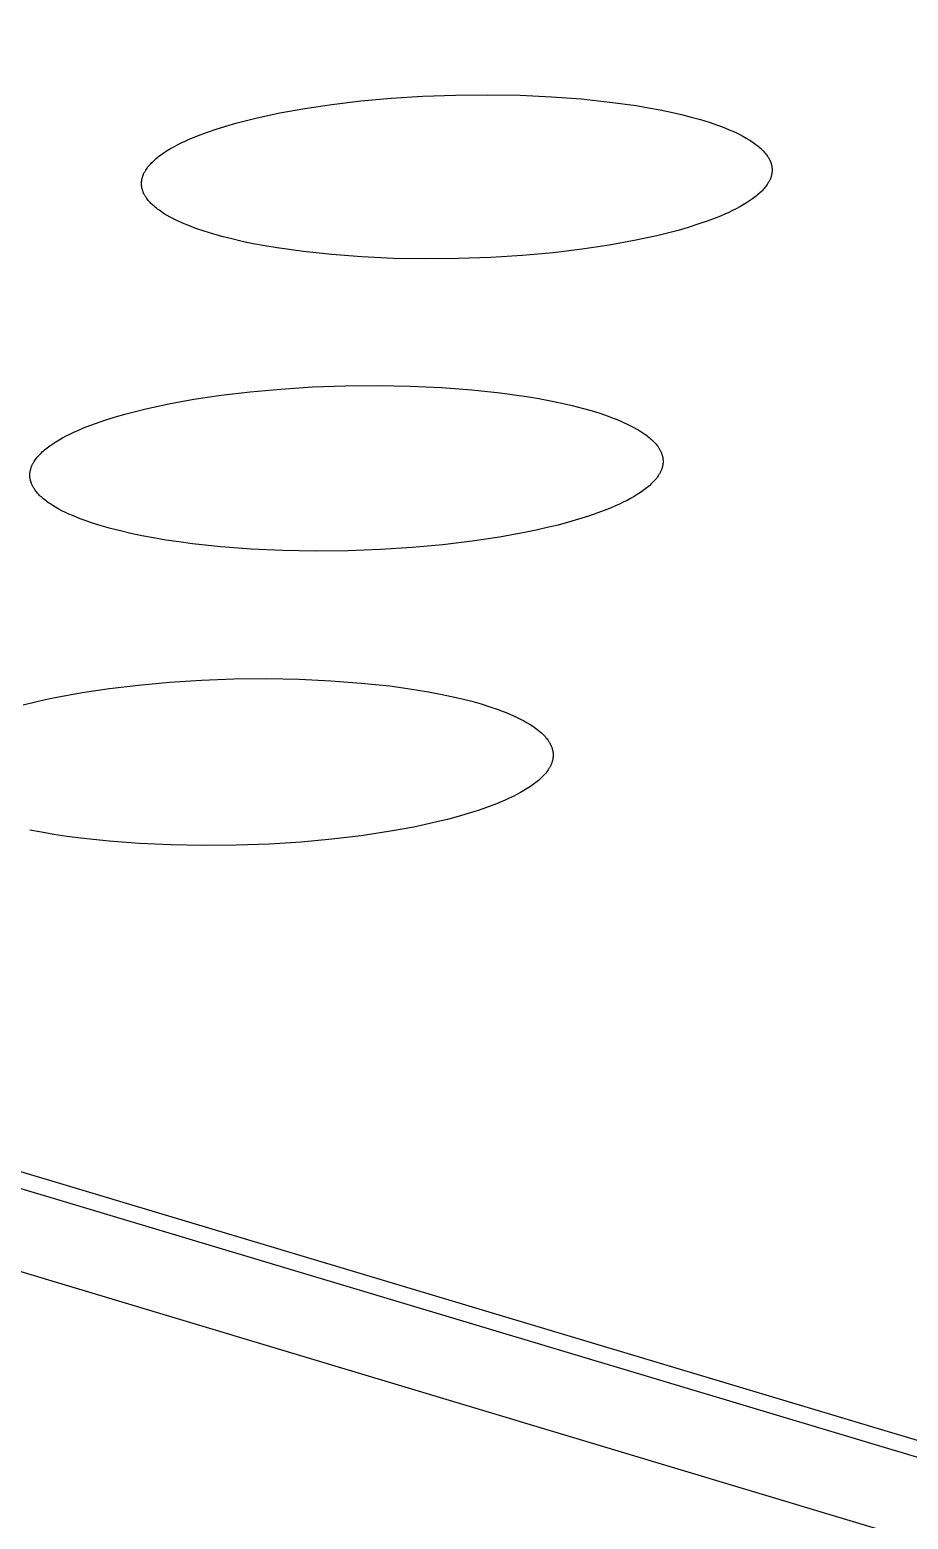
# Model space of a CAD drawing. Header units: millimetres. Extents: x -987 to 2591, y -102 to 2398.
# Drawn here: x -153.36 to -145.34, y 748.66 to 762.26 of the extents above; entities that cross this region are included whole.
import ezdxf

# ---------------------------------------------------------------- set-up
doc = ezdxf.new("R2010")
doc.units = ezdxf.units.MM
doc.header["$MEASUREMENT"] = 0
doc.layers.add('Utwórz2D linie widoczne', color=7, linetype='Continuous', true_color=0x000000)

msp = doc.modelspace()

# ---------------------------------------------------------------- linework, layer by layer
at = {"layer": 'Utwórz2D linie widoczne'}
for p, q in [((-191.254, 762.258), (-11.206, 708.249)), ((-11.03, 709.166), (-188.25, 762.254)), ((-188.303, 762.12), (-11.561, 709.164)), ((-150.85, 761.54), (-150.603, 761.576)), ((-150.603, 761.576), (-150.338, 761.608)), ((-150.338, 761.608), (-150.06, 761.633)), ((-150.06, 761.633), (-149.771, 761.651)), ((-149.771, 761.651), (-149.475, 761.662)), ((-149.475, 761.662), (-149.178, 761.665)), ((-149.178, 761.665), (-148.884, 761.659)), ((-148.884, 761.659), (-148.597, 761.646)), ((-148.597, 761.646), (-148.323, 761.626)), ((-148.323, 761.626), (-148.064, 761.598)), ((-148.064, 761.598), (-147.824, 761.565)), ((-147.824, 761.565), (-147.712, 761.546)), ((-151.479, 761.405), (-151.384, 761.43)), ((-151.384, 761.43), (-151.286, 761.454)), ((-151.286, 761.454), (-151.079, 761.498)), ((-151.079, 761.498), (-150.85, 761.54)), ((-147.712, 761.546), (-147.605, 761.526)), ((-147.605, 761.526), (-147.504, 761.505)), ((-147.504, 761.505), (-147.409, 761.483)), ((-147.409, 761.483), (-147.32, 761.461)), ((-147.32, 761.461), (-147.236, 761.437)), ((-147.236, 761.437), (-147.157, 761.413)), ((-151.829, 761.29), (-151.747, 761.321)), ((-151.747, 761.321), (-151.661, 761.35)), ((-151.661, 761.35), (-151.571, 761.378)), ((-151.571, 761.378), (-151.479, 761.405)), ((-147.157, 761.413), (-147.081, 761.387)), ((-147.081, 761.387), (-147.044, 761.373)), ((-147.044, 761.373), (-147.009, 761.359)), ((-147.009, 761.359), (-146.974, 761.345)), ((-146.974, 761.345), (-146.941, 761.331)), ((-146.941, 761.331), (-146.908, 761.316)), ((-146.908, 761.316), (-146.877, 761.301)), ((-146.877, 761.301), (-146.848, 761.285)), ((-152.106, 761.154), (-152.076, 761.172)), ((-152.076, 761.172), (-152.045, 761.19)), ((-152.045, 761.19), (-152.012, 761.207)), ((-152.012, 761.207), (-151.978, 761.224)), ((-151.978, 761.224), (-151.943, 761.241)), ((-151.943, 761.241), (-151.906, 761.258)), ((-151.906, 761.258), (-151.868, 761.274)), ((-151.868, 761.274), (-151.829, 761.29)), ((-146.848, 761.285), (-146.819, 761.269)), ((-146.819, 761.269), (-146.792, 761.253)), ((-146.792, 761.253), (-146.766, 761.236)), ((-146.766, 761.236), (-146.754, 761.228)), ((-146.754, 761.228), (-146.742, 761.22)), ((-146.742, 761.22), (-146.731, 761.211)), ((-146.731, 761.211), (-146.72, 761.203)), ((-146.72, 761.203), (-146.709, 761.194)), ((-146.709, 761.194), (-146.699, 761.185)), ((-146.699, 761.185), (-146.689, 761.177)), ((-146.689, 761.177), (-146.679, 761.168)), ((-146.679, 761.168), (-146.67, 761.159)), ((-146.67, 761.159), (-146.661, 761.15)), ((-152.275, 761.014), (-152.267, 761.024)), ((-152.267, 761.024), (-152.258, 761.034)), ((-152.258, 761.034), (-152.249, 761.043)), ((-152.249, 761.043), (-152.239, 761.053)), ((-152.239, 761.053), (-152.229, 761.062)), ((-152.229, 761.062), (-152.219, 761.071)), ((-152.219, 761.071), (-152.208, 761.081)), ((-152.208, 761.081), (-152.197, 761.09)), ((-152.197, 761.09), (-152.185, 761.1)), ((-152.185, 761.1), (-152.173, 761.109)), ((-152.173, 761.109), (-152.16, 761.118)), ((-152.16, 761.118), (-152.134, 761.136)), ((-152.134, 761.136), (-152.106, 761.154)), ((-146.661, 761.15), (-146.653, 761.141)), ((-146.653, 761.141), (-146.645, 761.132)), ((-146.645, 761.132), (-146.638, 761.123)), ((-146.638, 761.123), (-146.631, 761.114)), ((-146.631, 761.114), (-146.624, 761.104)), ((-146.624, 761.104), (-146.621, 761.1)), ((-146.621, 761.1), (-146.618, 761.095)), ((-146.618, 761.095), (-146.616, 761.091)), ((-146.616, 761.091), (-146.613, 761.086)), ((-146.613, 761.086), (-146.61, 761.081)), ((-146.61, 761.081), (-146.608, 761.077)), ((-146.608, 761.077), (-146.605, 761.072)), ((-146.605, 761.072), (-146.603, 761.067)), ((-146.603, 761.067), (-146.601, 761.063)), ((-146.601, 761.063), (-146.599, 761.058)), ((-146.599, 761.058), (-146.597, 761.053)), ((-146.597, 761.053), (-146.595, 761.048)), ((-146.595, 761.048), (-146.593, 761.044)), ((-146.593, 761.044), (-146.592, 761.039)), ((-146.592, 761.039), (-146.59, 761.034)), ((-146.59, 761.034), (-146.589, 761.029)), ((-146.589, 761.029), (-146.588, 761.025)), ((-146.588, 761.025), (-146.586, 761.02)), ((-146.586, 761.02), (-146.585, 761.015)), ((-152.34, 760.884), (-152.339, 760.889)), ((-152.34, 760.879), (-152.34, 760.884)), ((-152.339, 760.889), (-152.338, 760.894)), ((-152.338, 760.894), (-152.337, 760.898)), ((-152.337, 760.898), (-152.336, 760.903)), ((-152.336, 760.903), (-152.334, 760.908)), ((-152.334, 760.908), (-152.333, 760.913)), ((-152.333, 760.913), (-152.331, 760.918)), ((-152.331, 760.918), (-152.33, 760.923)), ((-152.33, 760.923), (-152.328, 760.928)), ((-152.328, 760.928), (-152.326, 760.932)), ((-152.326, 760.932), (-152.324, 760.937)), ((-152.324, 760.937), (-152.322, 760.942)), ((-152.322, 760.942), (-152.319, 760.947)), ((-152.319, 760.947), (-152.317, 760.952)), ((-152.317, 760.952), (-152.314, 760.957)), ((-152.314, 760.957), (-152.312, 760.961)), ((-152.312, 760.961), (-152.309, 760.966)), ((-152.309, 760.966), (-152.306, 760.971)), ((-152.306, 760.971), (-152.303, 760.976)), ((-152.303, 760.976), (-152.297, 760.986)), ((-152.297, 760.986), (-152.29, 760.995)), ((-152.29, 760.995), (-152.283, 761.005)), ((-152.283, 761.005), (-152.275, 761.014)), ((-146.604, 760.885), (-146.606, 760.88)), ((-146.601, 760.889), (-146.604, 760.885)), ((-146.599, 760.894), (-146.601, 760.889)), ((-146.597, 760.899), (-146.599, 760.894)), ((-146.595, 760.904), (-146.597, 760.899)), ((-146.594, 760.909), (-146.595, 760.904)), ((-146.592, 760.914), (-146.594, 760.909)), ((-146.59, 760.919), (-146.592, 760.914)), ((-146.589, 760.923), (-146.59, 760.919)), ((-146.588, 760.928), (-146.589, 760.923)), ((-146.587, 760.933), (-146.588, 760.928)), ((-146.586, 760.938), (-146.587, 760.933)), ((-146.585, 760.943), (-146.586, 760.938)), ((-146.585, 761.015), (-146.585, 761.01)), ((-146.585, 761.01), (-146.584, 761.006)), ((-146.584, 760.948), (-146.585, 760.943)), ((-146.584, 761.006), (-146.583, 761.001)), ((-146.583, 760.952), (-146.584, 760.948)), ((-146.583, 761.001), (-146.583, 760.996)), ((-146.583, 760.996), (-146.582, 760.991)), ((-146.582, 760.962), (-146.583, 760.957)), ((-146.583, 760.957), (-146.583, 760.952)), ((-146.582, 760.991), (-146.582, 760.986)), ((-146.582, 760.986), (-146.582, 760.981)), ((-146.582, 760.981), (-146.582, 760.977)), ((-146.582, 760.977), (-146.582, 760.972)), ((-146.582, 760.972), (-146.582, 760.967)), ((-146.582, 760.967), (-146.582, 760.962)), ((-152.342, 760.865), (-152.341, 760.869)), ((-152.342, 760.86), (-152.342, 760.865)), ((-152.342, 760.855), (-152.342, 760.86)), ((-152.342, 760.85), (-152.342, 760.855)), ((-152.342, 760.845), (-152.342, 760.85)), ((-152.342, 760.84), (-152.342, 760.845)), ((-152.341, 760.836), (-152.342, 760.84)), ((-152.341, 760.874), (-152.34, 760.879)), ((-152.341, 760.869), (-152.341, 760.874)), ((-152.341, 760.831), (-152.341, 760.836)), ((-152.34, 760.826), (-152.341, 760.831)), ((-152.34, 760.821), (-152.34, 760.826)), ((-152.339, 760.816), (-152.34, 760.821)), ((-152.338, 760.812), (-152.339, 760.816)), ((-152.337, 760.807), (-152.338, 760.812)), ((-152.335, 760.802), (-152.337, 760.807)), ((-152.334, 760.797), (-152.335, 760.802)), ((-152.333, 760.793), (-152.334, 760.797)), ((-152.331, 760.788), (-152.333, 760.793)), ((-152.329, 760.783), (-152.331, 760.788)), ((-152.328, 760.778), (-152.329, 760.783)), ((-152.326, 760.774), (-152.328, 760.778)), ((-152.324, 760.769), (-152.326, 760.774)), ((-152.322, 760.764), (-152.324, 760.769)), ((-152.319, 760.759), (-152.322, 760.764)), ((-152.317, 760.755), (-152.319, 760.759)), ((-152.315, 760.75), (-152.317, 760.755)), ((-152.312, 760.745), (-152.315, 760.75)), ((-146.714, 760.751), (-146.725, 760.741)), ((-146.703, 760.76), (-146.714, 760.751)), ((-146.693, 760.769), (-146.703, 760.76)), ((-146.683, 760.779), (-146.693, 760.769)), ((-146.673, 760.788), (-146.683, 760.779)), ((-146.664, 760.798), (-146.673, 760.788)), ((-146.655, 760.807), (-146.664, 760.798)), ((-146.647, 760.817), (-146.655, 760.807)), ((-146.64, 760.827), (-146.647, 760.817)), ((-146.632, 760.836), (-146.64, 760.827)), ((-146.626, 760.846), (-146.632, 760.836)), ((-146.623, 760.851), (-146.626, 760.846)), ((-146.62, 760.856), (-146.623, 760.851)), ((-146.617, 760.86), (-146.62, 760.856)), ((-146.614, 760.865), (-146.617, 760.86)), ((-146.611, 760.87), (-146.614, 760.865)), ((-146.608, 760.875), (-146.611, 760.87)), ((-146.606, 760.88), (-146.608, 760.875)), ((-152.309, 760.741), (-152.312, 760.745)), ((-152.306, 760.736), (-152.309, 760.741)), ((-152.303, 760.732), (-152.306, 760.736)), ((-152.3, 760.727), (-152.303, 760.732)), ((-152.297, 760.722), (-152.3, 760.727)), ((-152.294, 760.718), (-152.297, 760.722)), ((-152.287, 760.709), (-152.294, 760.718)), ((-152.28, 760.699), (-152.287, 760.709)), ((-152.272, 760.69), (-152.28, 760.699)), ((-152.264, 760.681), (-152.272, 760.69)), ((-152.255, 760.672), (-152.264, 760.681)), ((-152.246, 760.664), (-152.255, 760.672)), ((-152.237, 760.655), (-152.246, 760.664)), ((-152.227, 760.646), (-152.237, 760.655)), ((-152.217, 760.637), (-152.227, 760.646)), ((-152.206, 760.629), (-152.217, 760.637)), ((-152.195, 760.62), (-152.206, 760.629)), ((-152.183, 760.612), (-152.195, 760.62)), ((-152.172, 760.603), (-152.183, 760.612)), ((-146.909, 760.624), (-146.943, 760.607)), ((-146.876, 760.642), (-146.909, 760.624)), ((-146.845, 760.659), (-146.876, 760.642)), ((-146.816, 760.677), (-146.845, 760.659)), ((-146.788, 760.695), (-146.816, 760.677)), ((-146.761, 760.713), (-146.788, 760.695)), ((-146.749, 760.723), (-146.761, 760.713)), ((-146.737, 760.732), (-146.749, 760.723)), ((-146.725, 760.741), (-146.737, 760.732)), ((-152.159, 760.595), (-152.172, 760.603)), ((-152.134, 760.578), (-152.159, 760.595)), ((-152.107, 760.562), (-152.134, 760.578)), ((-152.079, 760.546), (-152.107, 760.562)), ((-152.049, 760.531), (-152.079, 760.546)), ((-152.018, 760.515), (-152.049, 760.531)), ((-151.986, 760.5), (-152.018, 760.515)), ((-151.952, 760.486), (-151.986, 760.5)), ((-151.918, 760.472), (-151.952, 760.486)), ((-147.259, 760.481), (-147.349, 760.453)), ((-147.174, 760.511), (-147.259, 760.481)), ((-147.092, 760.541), (-147.174, 760.511)), ((-147.053, 760.557), (-147.092, 760.541)), ((-147.015, 760.574), (-147.053, 760.557)), ((-146.978, 760.59), (-147.015, 760.574)), ((-146.943, 760.607), (-146.978, 760.59)), ((-151.882, 760.458), (-151.918, 760.472)), ((-151.846, 760.444), (-151.882, 760.458)), ((-151.77, 760.418), (-151.846, 760.444)), ((-151.691, 760.393), (-151.77, 760.418)), ((-151.607, 760.37), (-151.691, 760.393)), ((-151.518, 760.347), (-151.607, 760.37)), ((-151.422, 760.325), (-151.518, 760.347)), ((-147.634, 760.377), (-147.842, 760.332)), ((-147.537, 760.401), (-147.634, 760.377)), ((-147.441, 760.426), (-147.537, 760.401)), ((-147.349, 760.453), (-147.441, 760.426)), ((-151.321, 760.304), (-151.422, 760.325)), ((-151.215, 760.284), (-151.321, 760.304)), ((-151.102, 760.265), (-151.215, 760.284)), ((-150.862, 760.232), (-151.102, 760.265)), ((-150.603, 760.204), (-150.862, 760.232)), ((-150.328, 760.183), (-150.603, 760.204)), ((-148.583, 760.222), (-148.862, 760.197)), ((-148.318, 760.254), (-148.583, 760.222)), ((-148.07, 760.291), (-148.318, 760.254)), ((-147.842, 760.332), (-148.07, 760.291)), ((-150.041, 760.17), (-150.328, 760.183)), ((-149.746, 760.165), (-150.041, 760.17)), ((-149.448, 760.168), (-149.746, 760.165)), ((-149.152, 760.179), (-149.448, 760.168)), ((-148.862, 760.197), (-149.152, 760.179)), ((-151.069, 758.977), (-150.779, 758.996)), ((-150.779, 758.996), (-150.482, 759.006)), ((-150.482, 759.006), (-150.184, 759.009)), ((-150.184, 759.009), (-149.888, 759.004)), ((-149.888, 759.004), (-149.601, 758.991)), ((-149.601, 758.991), (-149.325, 758.97)), ((-152.092, 758.842), (-151.863, 758.883)), ((-151.863, 758.883), (-151.614, 758.92)), ((-151.614, 758.92), (-151.349, 758.952)), ((-151.349, 758.952), (-151.069, 758.977)), ((-149.325, 758.97), (-149.065, 758.942)), ((-149.065, 758.942), (-148.824, 758.909)), ((-148.824, 758.909), (-148.712, 758.89)), ((-148.712, 758.89), (-148.605, 758.87)), ((-148.605, 758.87), (-148.503, 758.848)), ((-148.503, 758.848), (-148.408, 758.826)), ((-152.677, 758.692), (-152.587, 758.72)), ((-152.587, 758.72), (-152.494, 758.747)), ((-152.494, 758.747), (-152.398, 758.773)), ((-152.398, 758.773), (-152.301, 758.797)), ((-152.301, 758.797), (-152.092, 758.842)), ((-148.408, 758.826), (-148.318, 758.803)), ((-148.318, 758.803), (-148.234, 758.78)), ((-148.234, 758.78), (-148.154, 758.755)), ((-148.154, 758.755), (-148.078, 758.729)), ((-148.078, 758.729), (-148.042, 758.715)), ((-148.042, 758.715), (-148.006, 758.701)), ((-152.996, 758.565), (-152.96, 758.582)), ((-152.96, 758.582), (-152.923, 758.599)), ((-152.923, 758.599), (-152.885, 758.615)), ((-152.885, 758.615), (-152.846, 758.631)), ((-152.846, 758.631), (-152.763, 758.662)), ((-152.763, 758.662), (-152.677, 758.692)), ((-148.006, 758.701), (-147.971, 758.687)), ((-147.971, 758.687), (-147.938, 758.672)), ((-147.938, 758.672), (-147.905, 758.657)), ((-147.905, 758.657), (-147.874, 758.642)), ((-147.874, 758.642), (-147.844, 758.626)), ((-147.844, 758.626), (-147.816, 758.61)), ((-147.816, 758.61), (-147.789, 758.594)), ((-147.789, 758.594), (-147.763, 758.577)), ((-147.763, 758.577), (-147.751, 758.569)), ((-153.216, 758.43), (-153.204, 758.439)), ((-153.204, 758.439), (-153.191, 758.449)), ((-153.191, 758.449), (-153.179, 758.458)), ((-153.179, 758.458), (-153.152, 758.476)), ((-153.152, 758.476), (-153.124, 758.495)), ((-153.124, 758.495), (-153.094, 758.513)), ((-153.094, 758.513), (-153.063, 758.53)), ((-153.063, 758.53), (-153.03, 758.548)), ((-153.03, 758.548), (-152.996, 758.565)), ((-147.751, 758.569), (-147.739, 758.561)), ((-147.739, 758.561), (-147.727, 758.552)), ((-147.727, 758.552), (-147.716, 758.543)), ((-147.716, 758.543), (-147.705, 758.535)), ((-147.705, 758.535), (-147.695, 758.526)), ((-147.695, 758.526), (-147.685, 758.517)), ((-147.685, 758.517), (-147.675, 758.508)), ((-147.675, 758.508), (-147.666, 758.499)), ((-147.666, 758.499), (-147.657, 758.49)), ((-147.657, 758.49), (-147.649, 758.481)), ((-147.649, 758.481), (-147.641, 758.472)), ((-147.641, 758.472), (-147.634, 758.463)), ((-147.634, 758.463), (-147.627, 758.454)), ((-147.627, 758.454), (-147.62, 758.444)), ((-147.62, 758.444), (-147.617, 758.44)), ((-147.617, 758.44), (-147.614, 758.435)), ((-147.614, 758.435), (-147.612, 758.43)), ((-153.334, 758.295), (-153.331, 758.3)), ((-153.331, 758.3), (-153.328, 758.305)), ((-153.328, 758.305), (-153.326, 758.31)), ((-153.326, 758.31), (-153.323, 758.315)), ((-153.323, 758.315), (-153.316, 758.325)), ((-153.316, 758.325), (-153.309, 758.334)), ((-153.309, 758.334), (-153.302, 758.344)), ((-153.302, 758.344), (-153.294, 758.354)), ((-153.294, 758.354), (-153.286, 758.363)), ((-153.286, 758.363), (-153.277, 758.373)), ((-153.277, 758.373), (-153.268, 758.383)), ((-153.268, 758.383), (-153.258, 758.392)), ((-153.258, 758.392), (-153.248, 758.402)), ((-153.248, 758.402), (-153.238, 758.411)), ((-153.238, 758.411), (-153.227, 758.421)), ((-153.227, 758.421), (-153.216, 758.43)), ((-147.612, 758.43), (-147.609, 758.426)), ((-147.609, 758.426), (-147.606, 758.421)), ((-147.606, 758.421), (-147.604, 758.416)), ((-147.604, 758.416), (-147.601, 758.412)), ((-147.601, 758.412), (-147.599, 758.407)), ((-147.599, 758.407), (-147.597, 758.402)), ((-147.597, 758.402), (-147.595, 758.397)), ((-147.595, 758.397), (-147.593, 758.393)), ((-147.593, 758.393), (-147.591, 758.388)), ((-147.591, 758.388), (-147.589, 758.383)), ((-147.589, 758.383), (-147.588, 758.378)), ((-147.588, 758.378), (-147.586, 758.373)), ((-147.586, 758.373), (-147.585, 758.369)), ((-147.585, 758.369), (-147.584, 758.364)), ((-147.584, 758.364), (-147.582, 758.359)), ((-147.582, 758.359), (-147.581, 758.354)), ((-147.581, 758.354), (-147.581, 758.349)), ((-147.581, 758.349), (-147.58, 758.345)), ((-147.58, 758.345), (-147.579, 758.34)), ((-147.579, 758.34), (-147.579, 758.335)), ((-147.579, 758.335), (-147.578, 758.33)), ((-147.578, 758.301), (-147.579, 758.296)), ((-147.578, 758.33), (-147.578, 758.325)), ((-147.578, 758.325), (-147.578, 758.32)), ((-147.578, 758.32), (-147.578, 758.316)), ((-147.578, 758.316), (-147.578, 758.311)), ((-147.578, 758.311), (-147.578, 758.306)), ((-147.578, 758.306), (-147.578, 758.301)), ((-153.362, 758.198), (-153.361, 758.202)), ((-153.362, 758.193), (-153.362, 758.198)), ((-153.362, 758.188), (-153.362, 758.193)), ((-153.362, 758.183), (-153.362, 758.188)), ((-153.361, 758.178), (-153.362, 758.183)), ((-153.361, 758.212), (-153.36, 758.217)), ((-153.361, 758.207), (-153.361, 758.212)), ((-153.361, 758.202), (-153.361, 758.207)), ((-153.361, 758.173), (-153.361, 758.178)), ((-153.361, 758.168), (-153.361, 758.173)), ((-153.36, 758.164), (-153.361, 758.168)), ((-153.36, 758.217), (-153.359, 758.222)), ((-153.359, 758.159), (-153.36, 758.164)), ((-153.359, 758.222), (-153.358, 758.227)), ((-153.358, 758.227), (-153.357, 758.232)), ((-153.357, 758.232), (-153.356, 758.237)), ((-153.356, 758.237), (-153.355, 758.242)), ((-153.355, 758.242), (-153.354, 758.246)), ((-153.354, 758.246), (-153.352, 758.251)), ((-153.352, 758.251), (-153.351, 758.256)), ((-153.351, 758.256), (-153.349, 758.261)), ((-153.349, 758.261), (-153.347, 758.266)), ((-153.347, 758.266), (-153.345, 758.271)), ((-153.345, 758.271), (-153.343, 758.276)), ((-153.343, 758.276), (-153.341, 758.281)), ((-153.341, 758.281), (-153.339, 758.286)), ((-153.339, 758.286), (-153.336, 758.29)), ((-153.336, 758.29), (-153.334, 758.295)), ((-147.636, 758.164), (-147.644, 758.155)), ((-147.629, 758.174), (-147.636, 758.164)), ((-147.622, 758.184), (-147.629, 758.174)), ((-147.619, 758.189), (-147.622, 758.184)), ((-147.616, 758.193), (-147.619, 758.189)), ((-147.613, 758.198), (-147.616, 758.193)), ((-147.61, 758.203), (-147.613, 758.198)), ((-147.607, 758.208), (-147.61, 758.203)), ((-147.605, 758.213), (-147.607, 758.208)), ((-147.602, 758.218), (-147.605, 758.213)), ((-147.6, 758.223), (-147.602, 758.218)), ((-147.598, 758.228), (-147.6, 758.223)), ((-147.595, 758.232), (-147.598, 758.228)), ((-147.593, 758.237), (-147.595, 758.232)), ((-147.592, 758.242), (-147.593, 758.237)), ((-147.59, 758.247), (-147.592, 758.242)), ((-147.588, 758.252), (-147.59, 758.247)), ((-147.587, 758.257), (-147.588, 758.252)), ((-147.585, 758.262), (-147.587, 758.257)), ((-147.584, 758.267), (-147.585, 758.262)), ((-147.583, 758.272), (-147.584, 758.267)), ((-147.582, 758.276), (-147.583, 758.272)), ((-147.581, 758.281), (-147.582, 758.276)), ((-147.58, 758.286), (-147.581, 758.281)), ((-147.579, 758.291), (-147.58, 758.286)), ((-147.579, 758.296), (-147.579, 758.291)), ((-153.358, 758.154), (-153.359, 758.159)), ((-153.357, 758.149), (-153.358, 758.154)), ((-153.356, 758.144), (-153.357, 758.149)), ((-153.355, 758.139), (-153.356, 758.144)), ((-153.354, 758.135), (-153.355, 758.139)), ((-153.352, 758.13), (-153.354, 758.135)), ((-153.351, 758.125), (-153.352, 758.13)), ((-153.349, 758.12), (-153.351, 758.125)), ((-153.347, 758.116), (-153.349, 758.12)), ((-153.346, 758.111), (-153.347, 758.116)), ((-153.344, 758.106), (-153.346, 758.111)), ((-153.341, 758.101), (-153.344, 758.106)), ((-153.339, 758.097), (-153.341, 758.101)), ((-153.337, 758.092), (-153.339, 758.097)), ((-153.334, 758.087), (-153.337, 758.092)), ((-153.332, 758.082), (-153.334, 758.087)), ((-153.329, 758.078), (-153.332, 758.082)), ((-153.326, 758.073), (-153.329, 758.078)), ((-153.323, 758.068), (-153.326, 758.073)), ((-153.32, 758.064), (-153.323, 758.068)), ((-153.317, 758.059), (-153.32, 758.064)), ((-153.314, 758.054), (-153.317, 758.059)), ((-153.307, 758.045), (-153.314, 758.054)), ((-153.299, 758.036), (-153.307, 758.045)), ((-153.292, 758.027), (-153.299, 758.036)), ((-153.284, 758.018), (-153.292, 758.027)), ((-147.785, 758.032), (-147.813, 758.013)), ((-147.759, 758.05), (-147.785, 758.032)), ((-147.746, 758.059), (-147.759, 758.05)), ((-147.734, 758.069), (-147.746, 758.059)), ((-147.722, 758.078), (-147.734, 758.069)), ((-147.711, 758.088), (-147.722, 758.078)), ((-147.7, 758.097), (-147.711, 758.088)), ((-147.689, 758.107), (-147.7, 758.097)), ((-147.679, 758.116), (-147.689, 758.107)), ((-147.67, 758.126), (-147.679, 758.116)), ((-147.661, 758.135), (-147.67, 758.126)), ((-147.652, 758.145), (-147.661, 758.135)), ((-147.644, 758.155), (-147.652, 758.145)), ((-153.275, 758.009), (-153.284, 758.018)), ((-153.266, 758), (-153.275, 758.009)), ((-153.256, 757.991), (-153.266, 758)), ((-153.246, 757.982), (-153.256, 757.991)), ((-153.236, 757.973), (-153.246, 757.982)), ((-153.225, 757.965), (-153.236, 757.973)), ((-153.214, 757.956), (-153.225, 757.965)), ((-153.203, 757.947), (-153.214, 757.956)), ((-153.191, 757.939), (-153.203, 757.947)), ((-153.179, 757.93), (-153.191, 757.939)), ((-153.153, 757.914), (-153.179, 757.93)), ((-153.126, 757.897), (-153.153, 757.914)), ((-153.098, 757.881), (-153.126, 757.897)), ((-148.051, 757.893), (-148.091, 757.877)), ((-148.013, 757.909), (-148.051, 757.893)), ((-147.976, 757.926), (-148.013, 757.909)), ((-147.941, 757.943), (-147.976, 757.926)), ((-147.907, 757.96), (-147.941, 757.943)), ((-147.874, 757.978), (-147.907, 757.96)), ((-147.843, 757.995), (-147.874, 757.978)), ((-147.813, 758.013), (-147.843, 757.995)), ((-153.068, 757.866), (-153.098, 757.881)), ((-153.037, 757.85), (-153.068, 757.866)), ((-153.005, 757.835), (-153.037, 757.85)), ((-152.971, 757.821), (-153.005, 757.835)), ((-152.936, 757.806), (-152.971, 757.821)), ((-152.901, 757.792), (-152.936, 757.806)), ((-152.864, 757.779), (-152.901, 757.792)), ((-152.788, 757.752), (-152.864, 757.779)), ((-148.442, 757.76), (-148.537, 757.735)), ((-148.349, 757.787), (-148.442, 757.76)), ((-148.259, 757.816), (-148.349, 757.787)), ((-148.173, 757.846), (-148.259, 757.816)), ((-148.091, 757.877), (-148.173, 757.846)), ((-152.709, 757.728), (-152.788, 757.752)), ((-152.625, 757.704), (-152.709, 757.728)), ((-152.535, 757.681), (-152.625, 757.704)), ((-152.439, 757.659), (-152.535, 757.681)), ((-152.338, 757.637), (-152.439, 757.659)), ((-152.231, 757.617), (-152.338, 757.637)), ((-149.073, 757.624), (-149.322, 757.587)), ((-148.844, 757.666), (-149.073, 757.624)), ((-148.737, 757.688), (-148.844, 757.666)), ((-148.635, 757.711), (-148.737, 757.688)), ((-148.537, 757.735), (-148.635, 757.711)), ((-152.118, 757.598), (-152.231, 757.617)), ((-152, 757.581), (-152.118, 757.598)), ((-151.877, 757.564), (-152, 757.581)), ((-151.616, 757.537), (-151.877, 757.564)), ((-151.34, 757.516), (-151.616, 757.537)), ((-151.052, 757.503), (-151.34, 757.516)), ((-150.756, 757.497), (-151.052, 757.503)), ((-150.457, 757.5), (-150.756, 757.497)), ((-150.16, 757.511), (-150.457, 757.5)), ((-149.869, 757.529), (-150.16, 757.511)), ((-149.588, 757.555), (-149.869, 757.529)), ((-149.322, 757.587), (-149.588, 757.555)), ((-152.634, 756.242), (-152.368, 756.274)), ((-152.368, 756.274), (-152.086, 756.3)), ((-152.086, 756.3), (-151.795, 756.318)), ((-151.795, 756.318), (-151.497, 756.329)), ((-151.497, 756.329), (-151.197, 756.332)), ((-151.197, 756.332), (-150.901, 756.327)), ((-150.901, 756.327), (-150.612, 756.313)), ((-150.612, 756.313), (-150.335, 756.292)), ((-150.335, 756.292), (-150.075, 756.265)), ((-150.075, 756.265), (-149.951, 756.248)), ((-153.323, 756.118), (-153.221, 756.141)), ((-153.221, 756.141), (-153.114, 756.163)), ((-153.114, 756.163), (-152.884, 756.205)), ((-152.884, 756.205), (-152.634, 756.242)), ((-149.951, 756.248), (-149.833, 756.231)), ((-149.833, 756.231), (-149.72, 756.212)), ((-149.72, 756.212), (-149.612, 756.191)), ((-149.612, 756.191), (-149.51, 756.17)), ((-149.51, 756.17), (-149.414, 756.148)), ((-149.414, 756.148), (-149.324, 756.125)), ((-149.324, 756.125), (-149.24, 756.101)), ((-153.422, 756.093), (-153.323, 756.118)), ((-149.24, 756.101), (-149.16, 756.076)), ((-149.16, 756.076), (-149.084, 756.049)), ((-149.084, 756.049), (-149.047, 756.036)), ((-149.047, 756.036), (-149.011, 756.022)), ((-149.011, 756.022), (-148.976, 756.007)), ((-148.976, 756.007), (-148.943, 755.992)), ((-148.943, 755.992), (-148.91, 755.977)), ((-148.91, 755.977), (-148.879, 755.962)), ((-148.879, 755.962), (-148.849, 755.946)), ((-148.849, 755.946), (-148.82, 755.93)), ((-148.82, 755.93), (-148.793, 755.913)), ((-148.793, 755.913), (-148.767, 755.897)), ((-148.767, 755.897), (-148.755, 755.888)), ((-148.755, 755.888), (-148.743, 755.88)), ((-148.743, 755.88), (-148.731, 755.871)), ((-148.731, 755.871), (-148.72, 755.862)), ((-148.72, 755.862), (-148.71, 755.853)), ((-148.71, 755.853), (-148.699, 755.845)), ((-148.699, 755.845), (-148.689, 755.836)), ((-148.689, 755.836), (-148.68, 755.827)), ((-148.68, 755.827), (-148.67, 755.818)), ((-148.67, 755.818), (-148.662, 755.809)), ((-148.662, 755.809), (-148.653, 755.8)), ((-148.653, 755.8), (-148.646, 755.79)), ((-148.646, 755.79), (-148.638, 755.781)), ((-148.638, 755.781), (-148.631, 755.772)), ((-148.631, 755.772), (-148.625, 755.762)), ((-148.625, 755.762), (-148.622, 755.758)), ((-148.622, 755.758), (-148.619, 755.753)), ((-148.619, 755.753), (-148.616, 755.748)), ((-148.616, 755.748), (-148.613, 755.744)), ((-148.613, 755.744), (-148.61, 755.739)), ((-148.61, 755.739), (-148.608, 755.734)), ((-148.608, 755.734), (-148.605, 755.729)), ((-148.605, 755.729), (-148.603, 755.725)), ((-148.603, 755.725), (-148.601, 755.72)), ((-148.601, 755.72), (-148.599, 755.715)), ((-148.599, 755.715), (-148.597, 755.71)), ((-148.597, 755.71), (-148.595, 755.705)), ((-148.595, 755.705), (-148.593, 755.701)), ((-148.593, 755.701), (-148.592, 755.696)), ((-148.592, 755.696), (-148.59, 755.691)), ((-148.59, 755.578), (-148.591, 755.574)), ((-148.59, 755.691), (-148.589, 755.686)), ((-148.588, 755.583), (-148.59, 755.578)), ((-148.589, 755.686), (-148.588, 755.681)), ((-148.588, 755.681), (-148.587, 755.676)), ((-148.587, 755.588), (-148.588, 755.583)), ((-148.587, 755.676), (-148.586, 755.672)), ((-148.586, 755.593), (-148.587, 755.588)), ((-148.586, 755.672), (-148.585, 755.667)), ((-148.585, 755.598), (-148.586, 755.593)), ((-148.585, 755.667), (-148.584, 755.662)), ((-148.584, 755.603), (-148.585, 755.598)), ((-148.584, 755.662), (-148.583, 755.657)), ((-148.583, 755.613), (-148.584, 755.608)), ((-148.584, 755.608), (-148.584, 755.603)), ((-148.583, 755.657), (-148.583, 755.652)), ((-148.583, 755.652), (-148.582, 755.647)), ((-148.582, 755.623), (-148.583, 755.618)), ((-148.583, 755.618), (-148.583, 755.613)), ((-148.582, 755.647), (-148.582, 755.642)), ((-148.582, 755.642), (-148.582, 755.637)), ((-148.582, 755.637), (-148.582, 755.633)), ((-148.582, 755.633), (-148.582, 755.628)), ((-148.582, 755.628), (-148.582, 755.623)), ((-148.666, 755.451), (-148.675, 755.441)), ((-148.657, 755.461), (-148.666, 755.451)), ((-148.649, 755.47), (-148.657, 755.461)), ((-148.641, 755.48), (-148.649, 755.47)), ((-148.634, 755.49), (-148.641, 755.48)), ((-148.627, 755.5), (-148.634, 755.49)), ((-148.624, 755.505), (-148.627, 755.5)), ((-148.62, 755.509), (-148.624, 755.505)), ((-148.617, 755.514), (-148.62, 755.509)), ((-148.615, 755.519), (-148.617, 755.514)), ((-148.612, 755.524), (-148.615, 755.519)), ((-148.609, 755.529), (-148.612, 755.524)), ((-148.607, 755.534), (-148.609, 755.529)), ((-148.604, 755.539), (-148.607, 755.534)), ((-148.602, 755.544), (-148.604, 755.539)), ((-148.6, 755.549), (-148.602, 755.544)), ((-148.598, 755.554), (-148.6, 755.549)), ((-148.596, 755.559), (-148.598, 755.554)), ((-148.594, 755.564), (-148.596, 755.559)), ((-148.592, 755.569), (-148.594, 755.564)), ((-148.591, 755.574), (-148.592, 755.569)), ((-148.849, 755.31), (-148.88, 755.292)), ((-148.819, 755.328), (-148.849, 755.31)), ((-148.79, 755.346), (-148.819, 755.328)), ((-148.764, 755.365), (-148.79, 755.346)), ((-148.751, 755.374), (-148.764, 755.365)), ((-148.739, 755.384), (-148.751, 755.374)), ((-148.727, 755.393), (-148.739, 755.384)), ((-148.716, 755.403), (-148.727, 755.393)), ((-148.705, 755.412), (-148.716, 755.403)), ((-148.694, 755.422), (-148.705, 755.412)), ((-148.684, 755.432), (-148.694, 755.422)), ((-148.675, 755.441), (-148.684, 755.432)), ((-149.098, 755.19), (-149.18, 755.159)), ((-149.058, 755.206), (-149.098, 755.19)), ((-149.02, 755.223), (-149.058, 755.206)), ((-148.983, 755.24), (-149.02, 755.223)), ((-148.947, 755.257), (-148.983, 755.24)), ((-148.913, 755.274), (-148.947, 755.257)), ((-148.88, 755.292), (-148.913, 755.274)), ((-149.546, 755.047), (-149.645, 755.023)), ((-149.45, 755.073), (-149.546, 755.047)), ((-149.357, 755.1), (-149.45, 755.073)), ((-149.267, 755.129), (-149.357, 755.1)), ((-149.18, 755.159), (-149.267, 755.129)), ((-153.255, 754.929), (-153.363, 754.949)), ((-153.142, 754.909), (-153.255, 754.929)), ((-153.023, 754.892), (-153.142, 754.909)), ((-150.085, 754.935), (-150.335, 754.898)), ((-149.854, 754.977), (-150.085, 754.935)), ((-149.747, 755), (-149.854, 754.977)), ((-149.645, 755.023), (-149.747, 755)), ((-152.9, 754.875), (-153.023, 754.892)), ((-152.638, 754.847), (-152.9, 754.875)), ((-152.361, 754.826), (-152.638, 754.847)), ((-152.072, 754.813), (-152.361, 754.826)), ((-151.775, 754.808), (-152.072, 754.813)), ((-151.474, 754.811), (-151.775, 754.808)), ((-151.176, 754.821), (-151.474, 754.811)), ((-150.883, 754.84), (-151.176, 754.821)), ((-150.602, 754.866), (-150.883, 754.84)), ((-150.335, 754.898), (-150.602, 754.866))]:
    msp.add_line(p, q, dxfattribs=at)

doc.saveas('drawing.dxf')
